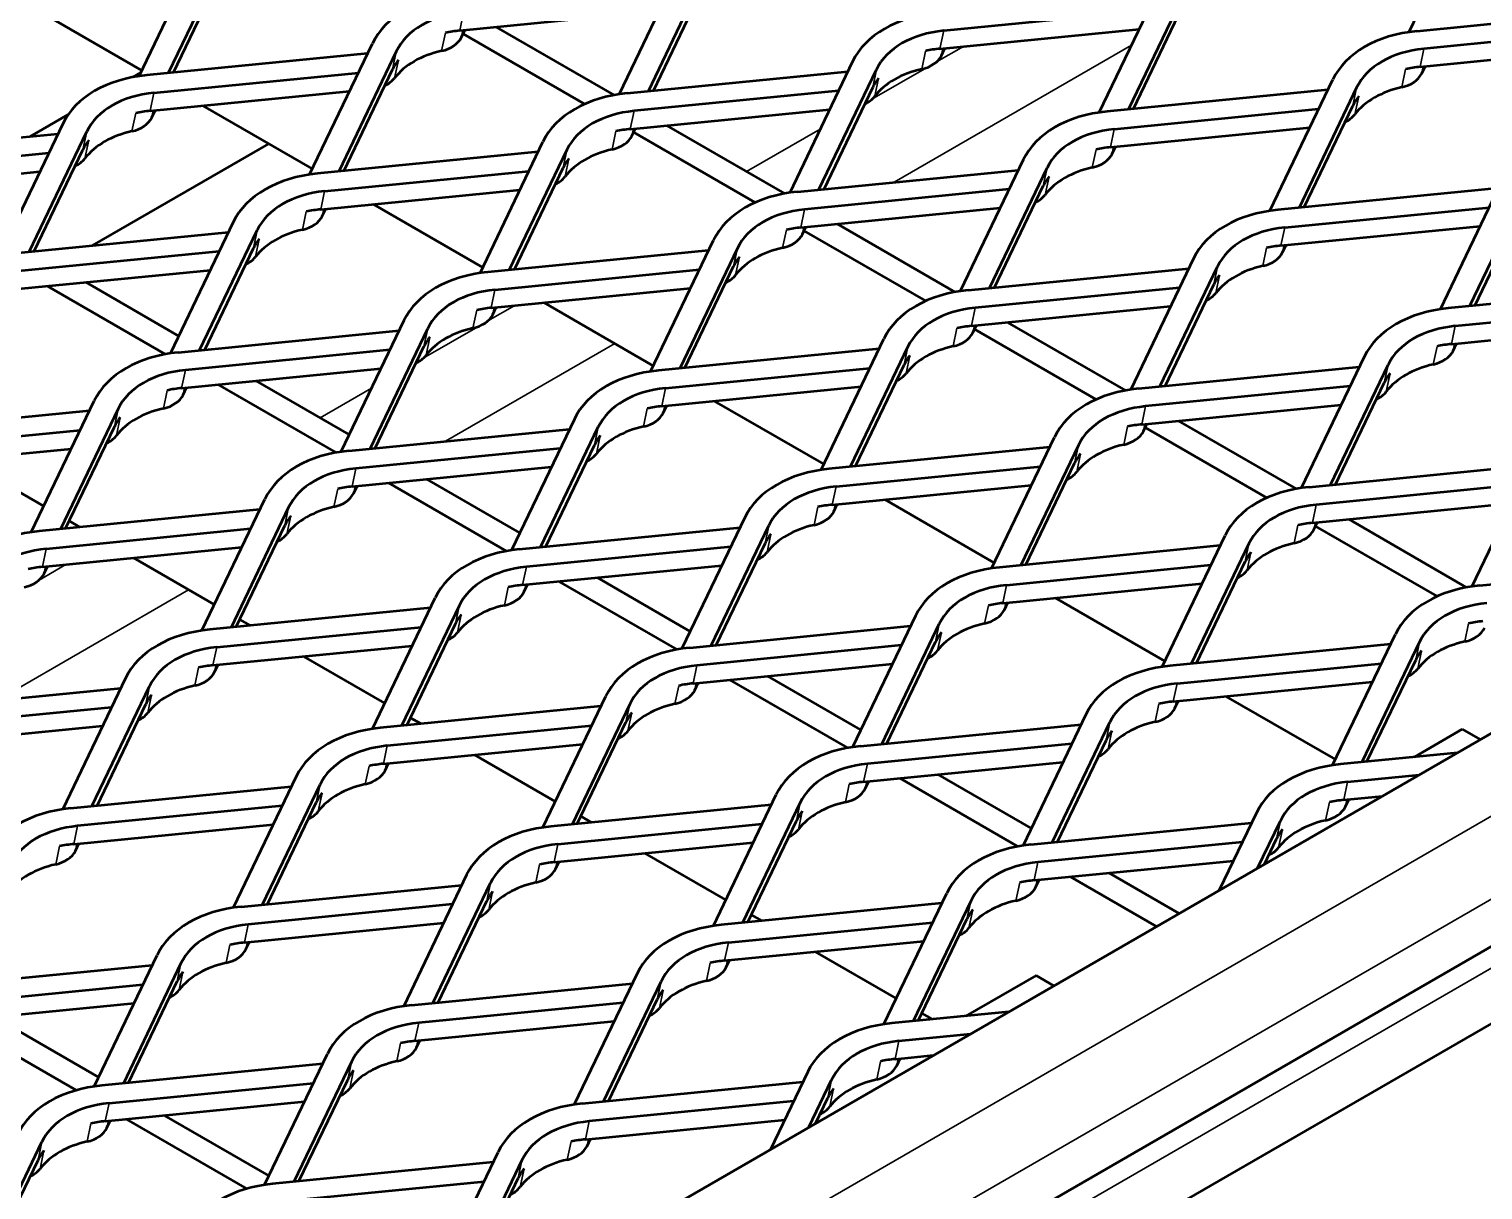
# Model space of a CAD drawing. Header units: millimetres. Extents: x 0 to 1485, y 0 to 1050.
# Drawn here: x 1108.8 to 1223.4, y 286.9 to 378.4 of the extents above; entities that cross this region are included whole.
import ezdxf

# ---------------------------------------------------------------- set-up
doc = ezdxf.new("R2010")
doc.units = ezdxf.units.MM
doc.header["$LTSCALE"] = 2.5
doc.layers.add('Sichtbar (ISO)', color=7, linetype='Continuous', lineweight=50)
doc.layers.add('Sichtbar schmal (ISO)', color=7, linetype='Continuous', lineweight=35)

msp = doc.modelspace()

# ---------------------------------------------------------------- linework, layer by layer
at = {"layer": 'Sichtbar (ISO)'}
for p, q in [((1025.5465, 208.2974), (1414.4553, 432.8339)), ((1437.9654, 429.5969), (1026.2536, 191.8951)), ((1449.8106, 430.3844), (1026.9607, 186.2519)), ((1222.5183, 388.4912), (1217.5637, 378.154)), ((1117.5081, 374.6839), (1122.4627, 385.0211)), ((1124.3466, 384.3944), (1119.8083, 374.9258)), ((1120.2123, 374.9656), (1124.0488, 382.9699)), ((1160.293, 383.5922), (1155.3383, 373.255)), ((1157.6385, 373.4969), (1162.1768, 382.9656)), ((1158.0426, 373.5367), (1161.8791, 381.5411)), ((1193.1686, 371.8261), (1198.1232, 382.1634)), ((1200.007, 381.5367), (1195.4687, 372.0681)), ((1109.0917, 380.1083), (1117.7203, 375.1266)), ((1142.7822, 378.2722), (1158.4834, 379.8169)), ((1180.9101, 378.2678), (1197.0155, 379.8523)), ((1195.8728, 372.1078), (1199.7093, 380.1122)), ((1218.1811, 378.2303), (1235.5733, 379.9414)), ((1142.9077, 377.7469), (1143.1781, 378.3112)), ((1152.6222, 372.4824), (1143.0369, 378.0165)), ((1145.6422, 378.5536), (1154.936, 373.1878)), ((1180.6124, 376.8433), (1196.3137, 378.388)), ((1234.8457, 378.4234), (1218.7403, 376.839)), ((1130.9432, 366.9272), (1135.8978, 377.2644)), ((1180.7379, 376.318), (1181.0084, 376.8823)), ((1218.4426, 375.4145), (1234.1439, 376.9592)), ((1135.5176, 376.4713), (1118.1254, 374.7602)), ((1137.7816, 376.6377), (1133.2433, 367.1691)), ((1173.728, 375.8355), (1168.7734, 365.4983)), ((1117.641, 374.9612), (1117.0143, 374.5993)), ((1118.6847, 373.3688), (1134.7901, 374.9533)), ((1133.6474, 367.2088), (1137.4839, 375.2132)), ((1155.9557, 373.3314), (1173.3479, 375.0424)), ((1171.0735, 365.7402), (1175.6118, 375.2089)), ((1218.5681, 374.8891), (1218.8386, 375.4534)), ((1118.387, 371.9443), (1134.0883, 373.4891)), ((1172.6203, 373.5244), (1156.5149, 371.94)), ((1171.4776, 365.78), (1175.3141, 373.7844)), ((1211.1781, 373.6136), (1193.7859, 371.9025)), ((1206.6036, 364.0694), (1211.5582, 374.4066)), ((1213.442, 373.78), (1208.9037, 364.3113)), ((1122.5268, 372.3516), (1131.1554, 367.3699)), ((1209.3078, 364.3511), (1213.1443, 372.3555)), ((1111.9288, 371.6632), (1108.9215, 369.9269)), ((1118.5125, 371.419), (1118.783, 371.9833)), ((1156.2172, 370.5155), (1171.9185, 372.0602)), ((1194.3451, 370.5111), (1210.4505, 372.0956)), ((1093.7303, 368.4324), (1111.1225, 370.1435)), ((1111.5026, 370.9365), (1106.548, 360.5993)), ((1108.8481, 360.8412), (1113.3864, 370.3099)), ((1156.3427, 369.9902), (1156.6132, 370.5544)), ((1166.0572, 364.7257), (1156.4719, 370.2598)), ((1159.0772, 370.7968), (1168.371, 365.431)), ((1194.0474, 369.0866), (1209.7487, 370.6313)), ((1109.2522, 360.881), (1113.0887, 368.8854)), ((1113.833, 361.3317), (1127.7235, 369.3513)), ((1144.3782, 359.1704), (1149.3328, 369.5077)), ((1151.2166, 368.881), (1146.6783, 359.4124)), ((1194.1729, 368.5613), (1194.4434, 369.1256)), ((1110.3949, 368.6255), (1094.2895, 367.041)), ((1148.9527, 368.7146), (1131.5605, 367.0035)), ((1187.163, 368.0788), (1182.2084, 357.7416)), ((1093.9918, 365.6165), (1109.6931, 367.1612)), ((1132.1197, 365.6121), (1148.2251, 367.1966)), ((1147.0824, 359.4521), (1150.9189, 367.4565)), ((1169.3907, 365.5747), (1186.7829, 367.2857)), ((1184.5085, 357.9835), (1189.0468, 367.4521)), ((1220.0386, 356.3127), (1224.9932, 366.6499)), ((1131.822, 364.1876), (1147.5233, 365.7323)), ((1186.0553, 365.7677), (1169.9499, 364.1833)), ((1184.9126, 358.0232), (1188.7491, 366.0276)), ((1224.6131, 365.8569), (1207.2209, 364.1458)), ((1226.8771, 366.0233), (1222.3387, 356.5546)), ((1135.9618, 364.5949), (1144.5904, 359.6132)), ((1169.6522, 362.7588), (1185.3535, 364.3035)), ((1207.7802, 362.7544), (1223.8855, 364.3389)), ((1222.7428, 356.5944), (1226.5793, 364.5988)), ((1124.9376, 363.1798), (1119.983, 352.8426)), ((1131.9475, 363.6623), (1132.218, 364.2266)), ((1107.1653, 360.6757), (1124.5575, 362.3867)), ((1122.2831, 353.0845), (1126.8214, 362.5532)), ((1169.7778, 362.2334), (1170.0482, 362.7977)), ((1179.4922, 356.969), (1169.907, 362.503)), ((1172.5122, 363.0401), (1181.8061, 357.6743)), ((1207.4824, 361.3299), (1223.1837, 362.8746)), ((1123.8299, 360.8688), (1107.7245, 359.2843)), ((1122.6872, 353.1243), (1126.5237, 361.1287)), ((1162.3877, 360.9579), (1144.9955, 359.2468)), ((1157.8132, 351.4137), (1162.7678, 361.7509)), ((1164.6517, 361.1243), (1160.1133, 351.6556)), ((1207.608, 360.8046), (1207.8784, 361.3688)), ((1160.5174, 351.6954), (1164.3539, 359.6998)), ((1200.598, 360.3221), (1195.6434, 349.9848)), ((1197.9436, 350.2268), (1202.4819, 359.6954)), ((1107.4268, 357.8598), (1123.1281, 359.4045)), ((1145.5548, 357.8554), (1161.6601, 359.4399)), ((1182.8257, 357.8179), (1200.2179, 359.529)), ((1110.2868, 358.1412), (1119.5807, 352.7753)), ((1120.6369, 354.2068), (1113.3076, 358.4383)), ((1145.257, 356.4309), (1160.9583, 357.9756)), ((1199.4903, 358.011), (1183.385, 356.4265)), ((1198.3476, 350.2665), (1202.1841, 358.2709)), ((1238.0481, 358.1001), (1220.6559, 356.3891)), ((1145.3826, 355.9056), (1145.653, 356.4699)), ((1149.3968, 356.8382), (1158.0254, 351.8565)), ((1183.0872, 355.002), (1198.7885, 356.5468)), ((1221.2152, 354.9977), (1237.3206, 356.5821)), ((1138.3726, 355.4231), (1133.418, 345.0859)), ((1185.9472, 355.2834), (1195.2411, 349.9176)), ((1220.9175, 353.5732), (1236.6187, 355.1179)), ((1120.6003, 352.919), (1137.9925, 354.63)), ((1135.7182, 345.3278), (1140.2565, 354.7964)), ((1171.2482, 343.657), (1176.2029, 353.9942)), ((1183.2128, 354.4767), (1183.4832, 355.041)), ((1192.9273, 349.2123), (1183.342, 354.7463)), ((1137.265, 353.112), (1121.1596, 351.5276)), ((1136.1223, 345.3676), (1139.9587, 353.3719)), ((1175.8227, 353.2012), (1158.4305, 351.4901)), ((1178.0867, 353.3676), (1173.5484, 343.8989)), ((1221.043, 353.0479), (1221.3134, 353.6121)), ((1158.9898, 350.0987), (1175.0952, 351.6832)), ((1173.9525, 343.9387), (1177.789, 351.9431)), ((1196.2607, 350.0612), (1213.6529, 351.7723)), ((1214.0331, 352.5654), (1209.0785, 342.2281)), ((1211.3786, 342.4701), (1215.9169, 351.9387)), ((1120.8618, 350.1031), (1136.5631, 351.6478)), ((1134.0719, 346.4501), (1126.7426, 350.6816)), ((1211.7827, 342.5098), (1215.6192, 350.5142)), ((1120.9874, 349.5778), (1121.2578, 350.142)), ((1123.7219, 350.3844), (1133.0157, 345.0186)), ((1158.6921, 348.6742), (1174.3934, 350.2189)), ((1212.9254, 350.2543), (1196.82, 348.6698)), ((1113.5973, 348.3022), (1096.2051, 346.5911)), ((1109.0228, 338.758), (1113.9775, 349.0952)), ((1115.8613, 348.4686), (1111.323, 338.9999)), ((1158.8176, 348.1489), (1159.0881, 348.7132)), ((1162.8318, 349.0815), (1171.4604, 344.0997)), ((1196.5223, 347.2453), (1212.2236, 348.79)), ((1151.8077, 347.6664), (1146.8531, 337.3292)), ((1196.6478, 346.72), (1196.9183, 347.2843)), ((1199.3823, 347.5267), (1208.6761, 342.1609)), ((1096.7644, 345.1997), (1112.8698, 346.7842)), ((1111.7271, 339.0397), (1115.5636, 347.0441)), ((1134.0353, 345.1622), (1151.4276, 346.8733)), ((1149.1532, 337.5711), (1153.6915, 347.0397)), ((1184.6833, 335.9003), (1189.6379, 346.2375)), ((1206.3623, 341.4555), (1196.777, 346.9896)), ((1096.4667, 343.7752), (1112.168, 345.3199)), ((1150.7, 345.3553), (1134.5946, 343.7708)), ((1149.5573, 337.6108), (1153.3938, 345.6152)), ((1189.2578, 345.4444), (1171.8656, 343.7334)), ((1191.5217, 345.6109), (1186.9834, 336.1422)), ((1227.4681, 344.8086), (1222.5135, 334.4714)), ((1110.0014, 340.7996), (1103.6272, 344.4797)), ((1134.2969, 342.3463), (1149.9982, 343.8911)), ((1172.4248, 342.342), (1188.5302, 343.9264)), ((1187.3875, 336.182), (1191.224, 344.1864)), ((1209.6958, 342.3045), (1227.088, 344.0156)), ((1137.1569, 342.6277), (1146.4507, 337.2619)), ((1147.5069, 338.6934), (1140.1777, 342.9249)), ((1226.3604, 342.4976), (1210.255, 340.9131)), ((1134.4224, 341.821), (1134.6929, 342.3853)), ((1172.1271, 340.9175), (1187.8284, 342.4622)), ((1127.0324, 340.5455), (1109.6402, 338.8344)), ((1122.4579, 331.0013), (1127.4125, 341.3385)), ((1129.2963, 340.7119), (1124.758, 331.2432)), ((1172.2526, 340.3922), (1172.5231, 340.9564)), ((1176.2669, 341.3248), (1184.8955, 336.343)), ((1209.9573, 339.4886), (1225.6586, 341.0333)), ((1112.857, 339.1509), (1112.0137, 339.6378)), ((1125.1621, 331.283), (1128.9986, 339.2874)), ((1147.4704, 337.4055), (1164.8626, 339.1166)), ((1165.2427, 339.9097), (1160.2881, 329.5724)), ((1162.5882, 329.8144), (1167.1265, 339.283)), ((1210.0828, 338.9633), (1210.3533, 339.5276)), ((1219.7973, 333.6988), (1210.2121, 339.2329)), ((1212.8173, 339.77), (1222.1112, 334.4042)), ((1110.1994, 337.443), (1126.3048, 339.0275)), ((1198.1183, 328.1436), (1203.0729, 338.4808)), ((1109.9017, 336.0185), (1125.603, 337.5632)), ((1164.135, 337.5986), (1148.0296, 336.0141)), ((1162.9923, 329.8541), (1166.8288, 337.8585)), ((1202.6928, 337.6877), (1185.3006, 335.9767)), ((1204.9567, 337.8541), (1200.4184, 328.3855)), ((1110.0272, 335.4932), (1110.2977, 336.0575)), ((1123.4364, 333.0429), (1117.0623, 336.723)), ((1147.7319, 334.5896), (1163.4332, 336.1343)), ((1185.8598, 334.5853), (1201.9652, 336.1697)), ((1200.8225, 328.4252), (1204.659, 336.4296)), ((1223.1308, 334.5478), (1240.523, 336.2589)), ((1147.8574, 334.0643), (1148.1279, 334.6286)), ((1150.5919, 334.871), (1159.8858, 329.5052)), ((1160.9419, 330.9366), (1153.6127, 335.1682)), ((1185.5621, 333.1608), (1201.2634, 334.7055)), ((1135.8929, 323.2446), (1140.8475, 333.5818)), ((1189.7019, 333.568), (1198.3305, 328.5863)), ((1140.4674, 332.7887), (1123.0752, 331.0777)), ((1142.7313, 332.9552), (1138.193, 323.4865)), ((1185.6877, 332.6354), (1185.9581, 333.1997)), ((1123.6344, 329.6863), (1139.7398, 331.2708)), ((1126.292, 331.3941), (1125.4487, 331.881)), ((1138.5971, 323.5263), (1142.4336, 331.5307)), ((1160.9054, 329.6488), (1178.2976, 331.3599)), ((1178.6777, 332.1529), (1173.7231, 321.8157)), ((1176.0233, 322.0576), (1180.5616, 331.5263)), ((1176.4273, 322.0974), (1180.2638, 330.1018)), ((1216.1278, 329.931), (1198.7356, 328.2199)), ((1211.5533, 320.3868), (1216.5079, 330.7241)), ((1218.3918, 330.0974), (1213.8535, 320.6288)), ((1123.3367, 328.2618), (1139.038, 329.8065)), ((1136.8714, 325.2861), (1130.4973, 328.9662)), ((1177.57, 329.8419), (1161.4647, 328.2574)), ((1123.4623, 327.7365), (1123.7327, 328.3007)), ((1161.1669, 326.8329), (1176.8682, 328.3776)), ((1199.2949, 326.8285), (1215.4003, 328.413)), ((1214.2576, 320.6685), (1218.094, 328.6729)), ((1098.68, 324.7498), (1116.0722, 326.4609)), ((1116.4523, 327.254), (1111.4977, 316.9167)), ((1113.7979, 317.1587), (1118.3362, 326.6273)), ((1161.2925, 326.3076), (1161.5629, 326.8719)), ((1164.0269, 327.1143), (1173.3208, 321.7485)), ((1174.377, 323.1799), (1167.0477, 327.4115)), ((1198.9971, 325.404), (1214.6984, 326.9488)), ((1149.3279, 315.4879), (1154.2825, 325.8251)), ((1199.1227, 324.8787), (1199.3931, 325.443)), ((1203.1369, 325.8113), (1211.7655, 320.8296)), ((1115.3446, 324.9429), (1099.2393, 323.3584)), ((1114.2019, 317.1984), (1118.0384, 325.2028)), ((1153.9024, 325.032), (1136.5102, 323.321)), ((1156.1664, 325.1984), (1151.6281, 315.7298)), ((1192.1128, 324.3962), (1187.1581, 314.059)), ((1098.9415, 321.9339), (1114.6428, 323.4786)), ((1137.0695, 321.9296), (1153.1749, 323.514)), ((1139.7271, 323.6374), (1138.8838, 324.1243)), ((1152.0322, 315.7695), (1155.8686, 323.7739)), ((1174.3404, 321.8921), (1191.7326, 323.6032)), ((1189.4583, 314.3009), (1193.9966, 323.7696)), ((1217.986, 321.0353), (1221.7687, 323.2192)), ((1221.7687, 323.2192), (1223.1829, 322.4028)), ((1136.7717, 320.5051), (1152.473, 322.0498)), ((1191.0051, 322.0852), (1174.8997, 320.5007)), ((1189.8624, 314.3407), (1193.6989, 322.3451)), ((1150.3064, 317.5294), (1143.9323, 321.2095)), ((1221.3954, 321.3708), (1212.1706, 320.4632)), ((1136.8973, 319.9798), (1137.1677, 320.544)), ((1174.602, 319.0762), (1190.3033, 320.6209)), ((1187.812, 315.4232), (1180.4828, 319.6548)), ((1212.7299, 319.0718), (1218.3756, 319.6273)), ((1112.115, 316.9931), (1129.5072, 318.7042)), ((1129.8874, 319.4972), (1124.9327, 309.16)), ((1127.2329, 309.4019), (1131.7712, 318.8706)), ((1174.7275, 318.5509), (1174.998, 319.1152)), ((1177.462, 319.3576), (1186.7558, 313.9918)), ((1127.637, 309.4417), (1131.4735, 317.4461)), ((1162.763, 307.7312), (1167.7176, 318.0684)), ((1169.6014, 317.4417), (1165.0631, 307.9731)), ((1212.4322, 317.6473), (1215.4626, 317.9455)), ((1212.5577, 317.122), (1212.8282, 317.6863)), ((1128.7797, 317.1862), (1112.6743, 315.6017)), ((1167.3375, 317.2753), (1149.9452, 315.5642)), ((1153.1621, 315.8807), (1152.3188, 316.3676)), ((1205.5478, 316.6395), (1202.6198, 310.5307)), ((1112.3766, 314.1772), (1128.0779, 315.7219)), ((1150.5045, 314.1728), (1166.6099, 315.7573)), ((1165.4672, 308.0128), (1169.3037, 316.0172)), ((1187.7755, 314.1354), (1205.1677, 315.8464)), ((1205.6397, 312.2742), (1207.4316, 316.0129)), ((1112.5021, 313.6519), (1112.7726, 314.2162)), ((1150.2068, 312.7483), (1165.9081, 314.2931)), ((1204.4401, 314.3284), (1188.3347, 312.744)), ((1206.172, 312.5815), (1207.1339, 314.5884)), ((1150.3323, 312.223), (1150.6028, 312.7873)), ((1163.7415, 309.7727), (1157.3674, 313.4528)), ((1188.037, 311.3195), (1203.7383, 312.8642)), ((1143.3224, 311.7405), (1138.3678, 301.4033)), ((1190.897, 311.6008), (1197.6852, 307.6817)), ((1199.453, 308.7023), (1193.9178, 311.898)), ((1125.5501, 309.2364), (1142.9423, 310.9475)), ((1140.6679, 301.6452), (1145.2062, 311.1139)), ((1188.1625, 310.7942), (1188.433, 311.3584)), ((1142.2147, 309.4295), (1126.1093, 307.845)), ((1141.072, 301.685), (1144.9085, 309.6894)), ((1180.7725, 309.5186), (1163.3803, 307.8075)), ((1176.198, 299.9744), (1181.1526, 310.3117)), ((1183.0364, 309.685), (1178.4981, 300.2164)), ((1166.5971, 308.124), (1165.7538, 308.6109)), ((1178.9022, 300.2561), (1182.7387, 308.2605)), ((1125.8116, 306.4205), (1141.5129, 307.9652)), ((1163.9395, 306.4161), (1180.0449, 308.0006)), ((1125.9371, 305.8952), (1126.2076, 306.4595)), ((1163.6418, 304.9916), (1179.3431, 306.5363)), ((1113.9726, 295.0755), (1118.9272, 305.4127)), ((1120.811, 304.786), (1116.2727, 295.3174)), ((1163.7673, 304.4663), (1164.0378, 305.0306)), ((1177.1765, 302.016), (1170.8024, 305.6961)), ((1118.5471, 304.6196), (1101.1549, 302.9085)), ((1156.7574, 303.9838), (1151.8028, 293.6466)), ((1188.1811, 303.8275), (1182.6307, 300.6229)), ((1189.5953, 303.011), (1188.1811, 303.8275)), ((1101.7141, 301.5171), (1117.8195, 303.1016)), ((1116.6768, 295.3571), (1120.5133, 303.3615)), ((1138.9851, 301.4797), (1156.3773, 303.1907)), ((1154.1029, 293.8885), (1158.6412, 303.3572)), ((1101.4164, 300.0926), (1117.1177, 301.6374)), ((1155.6497, 301.6727), (1139.5444, 300.0883)), ((1154.507, 293.9283), (1158.3435, 301.9327)), ((1103.0681, 300.2551), (1112.5626, 294.7735)), ((1114.3199, 295.8001), (1106.0889, 300.5523)), ((1139.2466, 298.6638), (1154.9479, 300.2085)), ((1186.0401, 300.9583), (1176.8153, 300.0508)), ((1180.0322, 300.3673), (1179.1889, 300.8542)), ((1177.3746, 298.6594), (1183.0202, 299.2148)), ((1139.3722, 298.1385), (1139.6426, 298.7027)), ((1131.9821, 296.8629), (1114.5899, 295.1518)), ((1127.4076, 287.3187), (1132.3622, 297.656)), ((1134.2461, 297.0293), (1129.7078, 287.5607)), ((1177.0768, 297.2349), (1180.1073, 297.5331)), ((1177.2024, 296.7096), (1177.4728, 297.2739)), ((1130.1118, 287.6004), (1133.9483, 295.6048)), ((1170.1924, 296.2271), (1167.2645, 290.1183)), ((1170.2843, 291.8618), (1172.0763, 295.6004)), ((1115.1492, 293.7604), (1131.2545, 295.3449)), ((1152.4201, 293.723), (1169.8123, 295.434)), ((1114.8514, 292.3359), (1130.5527, 293.8806)), ((1169.0848, 293.916), (1152.9794, 292.3316)), ((1170.8167, 292.1691), (1171.7785, 294.1759)), ((1114.977, 291.8106), (1115.2474, 292.3749)), ((1116.5031, 292.4984), (1125.9976, 287.0168)), ((1127.755, 288.0434), (1119.5239, 292.7956)), ((1152.6817, 290.9071), (1168.3829, 292.4518)), ((1105.3126, 281.2328), (1109.8509, 290.7015)), ((1140.8426, 279.562), (1145.7973, 289.8992)), ((1152.8072, 290.3817), (1153.0776, 290.946)), ((1105.7167, 281.2726), (1109.5532, 289.277)), ((1145.4171, 289.1062), (1128.0249, 287.3951)), ((1147.6811, 289.2726), (1143.1428, 279.8039)), ((1128.5842, 286.0037), (1144.6896, 287.5882)), ((1143.5469, 279.8437), (1147.3834, 287.8481))]:
    msp.add_line(p, q, dxfattribs=at)
for centre, major_axis, start_param, end_param in [((1145.3169, 374.1311), (-9.7885, 2.0459), 5.14148013, 6.11622732), ((1145.3169, 374.1311), (-7.8308, 1.6367), 5.14148013, 6.11622732), ((1183.1471, 372.7023), (-9.7885, 2.0459), 5.14148013, 6.11622732), ((1145.0192, 372.7066), (7.8308, -1.6367), 1.99988748, 2.15384516), ((1183.1471, 372.7023), (-7.8308, 1.6367), 5.14148013, 6.11622732), ((1220.9774, 371.2734), (-9.7885, 2.0459), 5.14148013, 6.11622732), ((1140.0819, 378.6869), (2.9365, -0.6138), 5.29543781, 6.11622732), ((1145.0192, 372.7066), (-7.8308, 1.6367), 5.96226963, 6.11622732), ((1144.7215, 371.2821), (-7.8308, 1.6367), 5.29543781, 5.96226963), ((1177.9122, 377.258), (2.9365, -0.6138), 5.29543781, 6.11622732), ((1182.8494, 371.2778), (7.8308, -1.6367), 1.99988748, 2.15384516), ((1220.9774, 371.2734), (-7.8308, 1.6367), 5.14148013, 6.11622732), ((1120.9217, 367.8033), (-9.7885, 2.0459), 5.14148013, 6.11622732), ((1182.5517, 369.8533), (-7.8308, 1.6367), 5.29543781, 5.96226963), ((1215.7424, 375.8291), (2.9365, -0.6138), 5.29543781, 6.11622732), ((1220.6796, 369.8489), (7.8308, -1.6367), 1.99988748, 2.15384516), ((1134.9908, 375.7475), (2.9365, -0.6138), 5.54107457, 5.96226963), ((1182.8494, 371.2778), (-7.8308, 1.6367), 5.96226963, 6.11622732), ((1220.3819, 368.4244), (-7.8308, 1.6367), 5.29543781, 5.96226963), ((1120.9217, 367.8033), (-7.8308, 1.6367), 5.14148013, 6.11622732), ((1158.752, 366.3744), (-9.7885, 2.0459), 5.14148013, 6.11622732), ((1172.821, 374.3186), (2.9365, -0.6138), 5.54107457, 5.96226963), ((1220.6796, 369.8489), (-7.8308, 1.6367), 5.96226963, 6.11622732), ((1115.6868, 372.359), (2.9365, -0.6138), 5.29543781, 6.11622732), ((1120.624, 366.3788), (7.8308, -1.6367), 1.99988748, 2.15384516), ((1158.752, 366.3744), (-7.8308, 1.6367), 5.14148013, 6.11622732), ((1196.5822, 364.9455), (-9.7885, 2.0459), 5.14148013, 6.11622732), ((1210.6512, 372.8897), (2.9365, -0.6138), 5.54107457, 5.96226963), ((1120.3263, 364.9543), (-7.8308, 1.6367), 5.29543781, 5.96226963), ((1153.517, 370.9301), (2.9365, -0.6138), 5.29543781, 6.11622732), ((1158.4542, 364.9499), (7.8308, -1.6367), 1.99988748, 2.15384516), ((1196.5822, 364.9455), (-7.8308, 1.6367), 5.14148013, 6.11622732), ((1120.624, 366.3788), (-7.8308, 1.6367), 5.96226963, 6.11622732), ((1158.1565, 363.5254), (-7.8308, 1.6367), 5.29543781, 5.96226963), ((1196.2844, 363.521), (7.8308, -1.6367), 1.99988748, 2.15384516), ((1110.5956, 369.4196), (2.9365, -0.6138), 5.54107457, 5.96226963), ((1158.4542, 364.9499), (-7.8308, 1.6367), 5.96226963, 6.11622732), ((1191.3472, 369.5013), (2.9365, -0.6138), 5.29543781, 6.11622732), ((1134.3568, 360.0466), (-9.7885, 2.0459), 5.14148013, 6.11622732), ((1148.4258, 367.9908), (2.9365, -0.6138), 5.54107457, 5.96226963), ((1196.2844, 363.521), (-7.8308, 1.6367), 5.96226963, 6.11622732), ((1195.9867, 362.0965), (-7.8308, 1.6367), 5.29543781, 5.96226963), ((1134.3568, 360.0466), (-7.8308, 1.6367), 5.14148013, 6.11622732), ((1172.187, 358.6177), (-9.7885, 2.0459), 5.14148013, 6.11622732), ((1186.256, 366.5619), (2.9365, -0.6138), 5.54107457, 5.96226963), ((1129.1218, 364.6023), (2.9365, -0.6138), 5.29543781, 6.11622732), ((1134.059, 358.6221), (7.8308, -1.6367), 1.99988748, 2.15384516), ((1172.187, 358.6177), (-7.8308, 1.6367), 5.14148013, 6.11622732), ((1210.0172, 357.1888), (-9.7885, 2.0459), 5.14148013, 6.11622732), ((1133.7613, 357.1976), (-7.8308, 1.6367), 5.29543781, 5.96226963), ((1166.952, 363.1734), (2.9365, -0.6138), 5.29543781, 6.11622732), ((1171.8893, 357.1932), (7.8308, -1.6367), 1.99988748, 2.15384516), ((1210.0172, 357.1888), (-7.8308, 1.6367), 5.14148013, 6.11622732), ((1134.059, 358.6221), (-7.8308, 1.6367), 5.96226963, 6.11622732), ((1171.5915, 355.7687), (-7.8308, 1.6367), 5.29543781, 5.96226963), ((1209.7195, 355.7643), (7.8308, -1.6367), 1.99988748, 2.15384516), ((1124.0306, 361.6629), (2.9365, -0.6138), 5.54107457, 5.96226963), ((1171.8893, 357.1932), (-7.8308, 1.6367), 5.96226963, 6.11622732), ((1209.4217, 354.3398), (-7.8308, 1.6367), 5.29543781, 5.96226963), ((1204.7822, 361.7446), (2.9365, -0.6138), 5.29543781, 6.11622732), ((1147.7918, 352.2899), (-9.7885, 2.0459), 5.14148013, 6.11622732), ((1161.8608, 360.234), (2.9365, -0.6138), 5.54107457, 5.96226963), ((1209.7195, 355.7643), (-7.8308, 1.6367), 5.96226963, 6.11622732), ((1147.7918, 352.2899), (-7.8308, 1.6367), 5.14148013, 6.11622732), ((1185.622, 350.861), (-9.7885, 2.0459), 5.14148013, 6.11622732), ((1199.691, 358.8052), (2.9365, -0.6138), 5.54107457, 5.96226963), ((1147.4941, 350.8654), (7.8308, -1.6367), 1.99988748, 2.15384516), ((1185.622, 350.861), (-7.8308, 1.6367), 5.14148013, 6.11622732), ((1223.4522, 349.4321), (-9.7885, 2.0459), 5.14148013, 6.11622732), ((1142.5568, 356.8456), (2.9365, -0.6138), 5.29543781, 6.11622732), ((1147.4941, 350.8654), (-7.8308, 1.6367), 5.96226963, 6.11622732), ((1147.1963, 349.4409), (-7.8308, 1.6367), 5.29543781, 5.96226963), ((1180.387, 355.4167), (2.9365, -0.6138), 5.29543781, 6.11622732), ((1185.3243, 349.4365), (7.8308, -1.6367), 1.99988748, 2.15384516), ((1223.4522, 349.4321), (-7.8308, 1.6367), 5.14148013, 6.11622732), ((1123.3966, 345.962), (-9.7885, 2.0459), 5.14148013, 6.11622732), ((1185.0266, 348.012), (-7.8308, 1.6367), 5.29543781, 5.96226963), ((1218.2172, 353.9878), (2.9365, -0.6138), 5.29543781, 6.11622732), ((1223.1545, 348.0076), (7.8308, -1.6367), 1.99988748, 2.15384516), ((1137.4657, 353.9062), (2.9365, -0.6138), 5.54107457, 5.96226963), ((1185.3243, 349.4365), (-7.8308, 1.6367), 5.96226963, 6.11622732), ((1222.8568, 346.5831), (-7.8308, 1.6367), 5.29543781, 5.96226963), ((1123.3966, 345.962), (-7.8308, 1.6367), 5.14148013, 6.11622732), ((1161.2268, 344.5331), (-9.7885, 2.0459), 5.14148013, 6.11622732), ((1175.2959, 352.4773), (2.9365, -0.6138), 5.54107457, 5.96226963), ((1223.1545, 348.0076), (-7.8308, 1.6367), 5.96226963, 6.11622732), ((1118.1616, 350.5177), (2.9365, -0.6138), 5.29543781, 6.11622732), ((1123.0989, 344.5375), (7.8308, -1.6367), 1.99988748, 2.15384516), ((1161.2268, 344.5331), (-7.8308, 1.6367), 5.14148013, 6.11622732), ((1199.057, 343.1043), (-9.7885, 2.0459), 5.14148013, 6.11622732), ((1213.1261, 351.0484), (2.9365, -0.6138), 5.54107457, 5.96226963), ((1122.8012, 343.113), (-7.8308, 1.6367), 5.29543781, 5.96226963), ((1160.9291, 343.1086), (7.8308, -1.6367), 1.99988748, 2.15384516), ((1199.057, 343.1043), (-7.8308, 1.6367), 5.14148013, 6.11622732), ((1123.0989, 344.5375), (-7.8308, 1.6367), 5.96226963, 6.11622732), ((1155.9918, 349.0889), (2.9365, -0.6138), 5.29543781, 6.11622732), ((1198.7593, 341.6798), (7.8308, -1.6367), 1.99988748, 2.15384516), ((1113.0705, 347.5783), (2.9365, -0.6138), 5.54107457, 5.96226963), ((1160.9291, 343.1086), (-7.8308, 1.6367), 5.96226963, 6.11622732), ((1160.6314, 341.6841), (-7.8308, 1.6367), 5.29543781, 5.96226963), ((1193.8221, 347.66), (2.9365, -0.6138), 5.29543781, 6.11622732), ((1136.8316, 338.2053), (-9.7885, 2.0459), 5.14148013, 6.11622732), ((1150.9007, 346.1495), (2.9365, -0.6138), 5.54107457, 5.96226963), ((1198.7593, 341.6798), (-7.8308, 1.6367), 5.96226963, 6.11622732), ((1198.4616, 340.2553), (-7.8308, 1.6367), 5.29543781, 5.96226963), ((1136.8316, 338.2053), (-7.8308, 1.6367), 5.14148013, 6.11622732), ((1174.6619, 336.7764), (-9.7885, 2.0459), 5.14148013, 6.11622732), ((1188.7309, 344.7206), (2.9365, -0.6138), 5.54107457, 5.96226963), ((1131.5967, 342.761), (2.9365, -0.6138), 5.29543781, 6.11622732), ((1136.5339, 336.7808), (7.8308, -1.6367), 1.99988748, 2.15384516), ((1174.6619, 336.7764), (-7.8308, 1.6367), 5.14148013, 6.11622732), ((1212.4921, 335.3475), (-9.7885, 2.0459), 5.14148013, 6.11622732), ((1136.2362, 335.3563), (-7.8308, 1.6367), 5.29543781, 5.96226963), ((1169.4269, 341.3321), (2.9365, -0.6138), 5.29543781, 6.11622732), ((1174.3641, 335.3519), (7.8308, -1.6367), 1.99988748, 2.15384516), ((1212.4921, 335.3475), (-7.8308, 1.6367), 5.14148013, 6.11622732), ((1136.5339, 336.7808), (-7.8308, 1.6367), 5.96226963, 6.11622732), ((1174.0664, 333.9274), (-7.8308, 1.6367), 5.29543781, 5.96226963), ((1212.1943, 333.923), (7.8308, -1.6367), 1.99988748, 2.15384516), ((1112.4365, 331.8774), (-9.7885, 2.0459), 5.14148013, 6.11622732), ((1126.5055, 339.8216), (2.9365, -0.6138), 5.54107457, 5.96226963), ((1174.3641, 335.3519), (-7.8308, 1.6367), 5.96226963, 6.11622732), ((1207.2571, 339.9033), (2.9365, -0.6138), 5.29543781, 6.11622732), ((1112.4365, 331.8774), (-7.8308, 1.6367), 5.14148013, 6.11622732), ((1150.2667, 330.4486), (-9.7885, 2.0459), 5.14148013, 6.11622732), ((1164.3357, 338.3928), (2.9365, -0.6138), 5.54107457, 5.96226963), ((1212.1943, 333.923), (-7.8308, 1.6367), 5.96226963, 6.11622732), ((1211.8966, 332.4985), (-7.8308, 1.6367), 5.29543781, 5.96226963), ((1112.1387, 330.4529), (7.8308, -1.6367), 1.99988748, 2.15384516), ((1150.2667, 330.4486), (-7.8308, 1.6367), 5.14148013, 6.11622732), ((1188.0969, 329.0197), (-9.7885, 2.0459), 5.14148013, 6.11622732), ((1202.1659, 336.9639), (2.9365, -0.6138), 5.54107457, 5.96226963), ((1107.2015, 336.4332), (2.9365, -0.6138), 5.29543781, 6.11622732), ((1149.9689, 329.0241), (7.8308, -1.6367), 1.99988748, 2.15384516), ((1188.0969, 329.0197), (-7.8308, 1.6367), 5.14148013, 6.11622732), ((1225.9271, 327.5908), (-9.7885, 2.0459), 5.14148013, 6.11622732), ((1145.0317, 335.0043), (2.9365, -0.6138), 5.29543781, 6.11622732), ((1149.9689, 329.0241), (-7.8308, 1.6367), 5.96226963, 6.11622732), ((1149.6712, 327.5996), (-7.8308, 1.6367), 5.29543781, 5.96226963), ((1182.8619, 333.5754), (2.9365, -0.6138), 5.29543781, 6.11622732), ((1187.7992, 327.5952), (7.8308, -1.6367), 1.99988748, 2.15384516), ((1225.9271, 327.5908), (-7.8308, 1.6367), 5.14148013, 6.11622732), ((1125.8715, 324.1207), (-9.7885, 2.0459), 5.14148013, 6.11622732), ((1187.5014, 326.1707), (-7.8308, 1.6367), 5.29543781, 5.96226963), ((1220.6921, 332.1466), (2.9365, -0.6138), 5.29543781, 6.11622732), ((1225.6294, 326.1663), (7.8308, -1.6367), 1.99988748, 2.15384516), ((1139.9405, 332.0649), (2.9365, -0.6138), 5.54107457, 5.96226963), ((1187.7992, 327.5952), (-7.8308, 1.6367), 5.96226963, 6.11622732), ((1225.3316, 324.7418), (-7.8308, 1.6367), 5.29543781, 5.96226963), ((1125.8715, 324.1207), (-7.8308, 1.6367), 5.14148013, 6.11622732), ((1163.7017, 322.6919), (-9.7885, 2.0459), 5.14148013, 6.11622732), ((1177.7707, 330.636), (2.9365, -0.6138), 5.54107457, 5.96226963), ((1225.6294, 326.1663), (-7.8308, 1.6367), 5.96226963, 6.11622732), ((1120.6365, 328.6764), (2.9365, -0.6138), 5.29543781, 6.11622732), ((1125.5738, 322.6962), (7.8308, -1.6367), 1.99988748, 2.15384516), ((1163.7017, 322.6919), (-7.8308, 1.6367), 5.14148013, 6.11622732), ((1201.5319, 321.263), (-9.7885, 2.0459), 5.14148013, 6.11622732), ((1215.601, 329.2072), (2.9365, -0.6138), 5.54107457, 5.96226963), ((1125.276, 321.2717), (-7.8308, 1.6367), 5.29543781, 5.96226963), ((1163.404, 321.2673), (7.8308, -1.6367), 1.99988748, 2.15384516), ((1201.5319, 321.263), (-7.8308, 1.6367), 5.14148013, 6.11622732), ((1125.5738, 322.6962), (-7.8308, 1.6367), 5.96226963, 6.11622732), ((1158.4667, 327.2476), (2.9365, -0.6138), 5.29543781, 6.11622732), ((1201.2342, 319.8385), (7.8308, -1.6367), 1.99988748, 2.15384516), ((1115.5453, 325.7371), (2.9365, -0.6138), 5.54107457, 5.96226963), ((1163.404, 321.2673), (-7.8308, 1.6367), 5.96226963, 6.11622732), ((1163.1062, 319.8428), (-7.8308, 1.6367), 5.29543781, 5.96226963), ((1196.2969, 325.8187), (2.9365, -0.6138), 5.29543781, 6.11622732), ((1139.3065, 316.364), (-9.7885, 2.0459), 5.14148013, 6.11622732), ((1153.3756, 324.3082), (2.9365, -0.6138), 5.54107457, 5.96226963), ((1201.2342, 319.8385), (-7.8308, 1.6367), 5.96226963, 6.11622732), ((1200.9365, 318.414), (-7.8308, 1.6367), 5.29543781, 5.96226963), ((1139.3065, 316.364), (-7.8308, 1.6367), 5.14148013, 6.11622732), ((1177.1367, 314.9351), (-9.7885, 2.0459), 5.14148013, 6.11622732), ((1191.2058, 322.8793), (2.9365, -0.6138), 5.54107457, 5.96226963), ((1134.0715, 320.9197), (2.9365, -0.6138), 5.29543781, 6.11622732), ((1139.0088, 314.9395), (7.8308, -1.6367), 1.99988748, 2.15384516), ((1177.1367, 314.9351), (-7.8308, 1.6367), 5.14148013, 6.11622732), ((1214.9669, 313.5063), (-9.7885, 2.0459), 5.14148013, 6.11622732), ((1138.7111, 313.515), (-7.8308, 1.6367), 5.29543781, 5.96226963), ((1171.9018, 319.4909), (2.9365, -0.6138), 5.29543781, 6.11622732), ((1176.839, 313.5106), (7.8308, -1.6367), 1.99988748, 2.15384516), ((1214.9669, 313.5063), (-7.8308, 1.6367), 5.14148013, 6.11622732), ((1139.0088, 314.9395), (-7.8308, 1.6367), 5.96226963, 6.11622732), ((1176.5413, 312.0861), (-7.8308, 1.6367), 5.29543781, 5.96226963), ((1214.6692, 312.0818), (7.8308, -1.6367), 1.99988748, 2.15384516), ((1114.9113, 310.0362), (-9.7885, 2.0459), 5.14148013, 6.11622732), ((1128.9804, 317.9803), (2.9365, -0.6138), 5.54107457, 5.96226963), ((1176.839, 313.5106), (-7.8308, 1.6367), 5.96226963, 6.11622732), ((1209.732, 318.062), (2.9365, -0.6138), 5.29543781, 6.11622732), ((1114.9113, 310.0362), (-7.8308, 1.6367), 5.14148013, 6.11622732), ((1152.7415, 308.6073), (-9.7885, 2.0459), 5.14148013, 6.11622732), ((1166.8106, 316.5515), (2.9365, -0.6138), 5.54107457, 5.96226963), ((1214.6692, 312.0818), (-7.8308, 1.6367), 5.96226963, 6.11622732), ((1214.3715, 310.6573), (-7.8308, 1.6367), 5.29543781, 5.96226963), ((1114.6136, 308.6117), (7.8308, -1.6367), 1.99988748, 2.15384516), ((1152.7415, 308.6073), (-7.8308, 1.6367), 5.14148013, 6.11622732), ((1190.5718, 307.1784), (-9.7885, 2.0459), 5.14148013, 6.11622732), ((1204.6408, 315.1226), (2.9365, -0.6138), 5.54107457, 5.96226963), ((1109.6764, 314.5919), (2.9365, -0.6138), 5.29543781, 6.11622732), ((1152.4438, 307.1828), (7.8308, -1.6367), 1.99988748, 2.15384516), ((1190.5718, 307.1784), (-7.8308, 1.6367), 5.14148013, 6.11622732), ((1114.3159, 307.1872), (-7.8308, 1.6367), 5.29543781, 5.96226963), ((1147.5066, 313.163), (2.9365, -0.6138), 5.29543781, 6.11622732), ((1152.4438, 307.1828), (-7.8308, 1.6367), 5.96226963, 6.11622732), ((1152.1461, 305.7583), (-7.8308, 1.6367), 5.29543781, 5.96226963), ((1185.3368, 311.7341), (2.9365, -0.6138), 5.29543781, 6.11622732), ((1190.274, 305.7539), (7.8308, -1.6367), 1.99988748, 2.15384516), ((1189.9763, 304.3294), (-7.8308, 1.6367), 5.29543781, 5.96226963), ((1128.3464, 302.2794), (-9.7885, 2.0459), 5.14148013, 6.11622732), ((1142.4154, 310.2236), (2.9365, -0.6138), 5.54107457, 5.96226963), ((1190.274, 305.7539), (-7.8308, 1.6367), 5.96226963, 6.11622732), ((1128.3464, 302.2794), (-7.8308, 1.6367), 5.14148013, 6.11622732), ((1166.1766, 300.8506), (-9.7885, 2.0459), 5.14148013, 6.11622732), ((1180.2456, 308.7947), (2.9365, -0.6138), 5.54107457, 5.96226963), ((1123.1114, 306.8352), (2.9365, -0.6138), 5.29543781, 6.11622732), ((1128.0486, 300.8549), (7.8308, -1.6367), 1.99988748, 2.15384516), ((1166.1766, 300.8506), (-7.8308, 1.6367), 5.14148013, 6.11622732), ((1127.7509, 299.4304), (-7.8308, 1.6367), 5.29543781, 5.96226963), ((1165.8788, 299.4261), (7.8308, -1.6367), 1.99988748, 2.15384516), ((1128.0486, 300.8549), (-7.8308, 1.6367), 5.96226963, 6.11622732), ((1160.9416, 305.4063), (2.9365, -0.6138), 5.29543781, 6.11622732), ((1118.0202, 303.8958), (2.9365, -0.6138), 5.54107457, 5.96226963), ((1165.8788, 299.4261), (-7.8308, 1.6367), 5.96226963, 6.11622732), ((1165.5811, 298.0016), (-7.8308, 1.6367), 5.29543781, 5.96226963), ((1141.7814, 294.5227), (-9.7885, 2.0459), 5.14148013, 6.11622732), ((1155.8504, 302.4669), (2.9365, -0.6138), 5.54107457, 5.96226963), ((1141.7814, 294.5227), (-7.8308, 1.6367), 5.14148013, 6.11622732), ((1179.6116, 293.0938), (-9.7885, 2.0459), 5.14148013, 6.11622732), ((1136.5464, 299.0784), (2.9365, -0.6138), 5.29543781, 6.11622732), ((1141.4837, 293.0982), (7.8308, -1.6367), 1.99988748, 2.15384516), ((1179.6116, 293.0938), (-7.8308, 1.6367), 5.14148013, 6.11622732), ((1141.1859, 291.6737), (-7.8308, 1.6367), 5.29543781, 5.96226963), ((1174.3766, 297.6496), (2.9365, -0.6138), 5.29543781, 6.11622732), ((1179.3139, 291.6693), (7.8308, -1.6367), 1.99988748, 2.15384516), ((1141.4837, 293.0982), (-7.8308, 1.6367), 5.96226963, 6.11622732), ((1179.0161, 290.2448), (-7.8308, 1.6367), 5.29543781, 5.96226963), ((1117.3862, 288.1949), (-9.7885, 2.0459), 5.14148013, 6.11622732), ((1131.4552, 296.1391), (2.9365, -0.6138), 5.54107457, 5.96226963), ((1179.3139, 291.6693), (-7.8308, 1.6367), 5.96226963, 6.11622732), ((1117.3862, 288.1949), (-7.8308, 1.6367), 5.14148013, 6.11622732), ((1155.2164, 286.766), (-9.7885, 2.0459), 5.14148013, 6.11622732), ((1169.2855, 294.7102), (2.9365, -0.6138), 5.54107457, 5.96226963), ((1117.0885, 286.7704), (7.8308, -1.6367), 1.99988748, 2.15384516), ((1155.2164, 286.766), (-7.8308, 1.6367), 5.14148013, 6.11622732), ((1112.1512, 292.7506), (2.9365, -0.6138), 5.29543781, 6.11622732), ((1117.0885, 286.7704), (-7.8308, 1.6367), 5.96226963, 6.11622732), ((1116.7908, 285.3459), (-7.8308, 1.6367), 5.29543781, 5.96226963), ((1149.9814, 291.3217), (2.9365, -0.6138), 5.29543781, 6.11622732), ((1154.9187, 285.3415), (7.8308, -1.6367), 1.99988748, 2.15384516), ((1154.621, 283.917), (-7.8308, 1.6367), 5.29543781, 5.96226963), ((1107.0601, 289.8112), (2.9365, -0.6138), 5.54107457, 5.96226963), ((1154.9187, 285.3415), (-7.8308, 1.6367), 5.96226963, 6.11622732), ((1130.8212, 280.4382), (-9.7885, 2.0459), 5.14148013, 6.11622732), ((1144.8903, 288.3823), (2.9365, -0.6138), 5.54107457, 5.96226963)]:
    msp.add_ellipse(centre, major_axis=major_axis, ratio=0.68595823, start_param=start_param, end_param=end_param, dxfattribs=at)
at = {"layer": 'Sichtbar schmal (ISO)'}
for p, q in [((1025.5465, 201.7654), (1425.769, 432.8339)), ((1026.2536, 190.2041), (1442.9654, 430.7927)), ((1025.5465, 195.2334), (1431.4258, 429.5679)), ((1142.7822, 378.2722), (1143.0799, 379.6967)), ((1141.645, 378.0919), (1141.3473, 376.6674)), ((1143.0224, 378.2958), (1142.9077, 377.7469)), ((1180.9101, 378.2678), (1180.6124, 376.8433)), ((1177.0176, 366.325), (1195.7024, 377.1127)), ((1182.4618, 377.0253), (1180.3445, 375.8028)), ((1180.7379, 376.318), (1180.8526, 376.867)), ((1137.4839, 375.2132), (1137.7816, 376.6377)), ((1137.9423, 375.9542), (1137.6446, 374.5297)), ((1179.1775, 375.2385), (1179.4752, 376.663)), ((1218.4426, 375.4145), (1218.7403, 376.839)), ((1179.555, 375.347), (1175.2533, 372.8635)), ((1175.6118, 375.2089), (1175.3141, 373.7844)), ((1217.3054, 375.2341), (1217.0077, 373.8096)), ((1218.6829, 375.4381), (1218.5681, 374.8891)), ((1175.4748, 373.1008), (1175.7725, 374.5253)), ((1213.1443, 372.3555), (1213.442, 373.78)), ((1118.6847, 373.3688), (1118.387, 371.9443)), ((1213.6028, 373.0964), (1213.305, 371.6719)), ((1116.9521, 370.3395), (1117.2498, 371.764)), ((1118.5125, 371.419), (1118.6272, 371.968)), ((1156.2172, 370.5155), (1156.5149, 371.94)), ((1113.3864, 370.3099), (1113.0887, 368.8854)), ((1155.08, 370.3352), (1154.7823, 368.9107)), ((1156.4575, 370.5391), (1156.3427, 369.9902)), ((1171.1749, 370.5088), (1165.3755, 367.1605)), ((1194.3451, 370.5111), (1194.0474, 369.0866)), ((1113.2494, 368.2018), (1113.5471, 369.6263)), ((1150.9189, 367.4565), (1151.2166, 368.881)), ((1192.6125, 367.4818), (1192.9102, 368.9063)), ((1194.1729, 368.5613), (1194.2877, 369.1102)), ((1151.3774, 368.1974), (1151.0796, 366.7729)), ((1189.0468, 367.4521), (1188.7491, 366.0276)), ((1188.9098, 365.3441), (1189.2076, 366.7686)), ((1132.1197, 365.6121), (1131.822, 364.1876)), ((1130.3871, 362.5828), (1130.6848, 364.0073)), ((1131.9475, 363.6623), (1132.0623, 364.2113)), ((1169.6522, 362.7588), (1169.9499, 364.1833)), ((1126.8214, 362.5532), (1126.5237, 361.1287)), ((1168.5151, 362.5785), (1168.2173, 361.154)), ((1169.8925, 362.7824), (1169.7778, 362.2334)), ((1207.7802, 362.7544), (1207.4824, 361.3299)), ((1126.6844, 360.4451), (1126.9822, 361.8696)), ((1164.3539, 359.6998), (1164.6517, 361.1243)), ((1206.0475, 359.7251), (1206.3453, 361.1496)), ((1207.608, 360.8046), (1207.7227, 361.3535)), ((1164.8124, 360.4407), (1164.5147, 359.0162)), ((1202.4819, 359.6954), (1202.1841, 358.2709)), ((1202.3449, 357.5873), (1202.6426, 359.0118)), ((1145.5548, 357.8554), (1145.257, 356.4309)), ((1143.8221, 354.8261), (1144.1199, 356.2506)), ((1147.1064, 356.6129), (1144.9891, 355.3904)), ((1145.3826, 355.9056), (1145.4973, 356.4546)), ((1183.0872, 355.002), (1183.385, 356.4265)), ((1144.1996, 354.9346), (1139.898, 352.451)), ((1140.2565, 354.7964), (1139.9587, 353.3719)), ((1140.1195, 352.6884), (1140.4172, 354.1129)), ((1181.9501, 354.8217), (1181.6524, 353.3972)), ((1183.3275, 355.0257), (1183.2128, 354.4767)), ((1221.2152, 354.9977), (1220.9175, 353.5732)), ((1141.6622, 345.9126), (1154.9914, 353.6082)), ((1177.789, 351.9431), (1178.0867, 353.3676)), ((1219.4826, 351.9684), (1219.7803, 353.3929)), ((1221.043, 353.0479), (1221.1577, 353.5968)), ((1178.2474, 352.684), (1177.9497, 351.2595)), ((1215.9169, 351.9387), (1215.6192, 350.5142)), ((1120.8618, 350.1031), (1121.1596, 351.5276)), ((1215.7799, 349.8306), (1216.0776, 351.2551)), ((1119.7247, 349.9228), (1119.427, 348.4983)), ((1121.1021, 350.1267), (1120.9874, 349.5778)), ((1135.8196, 350.0964), (1131.7879, 347.7687)), ((1158.9898, 350.0987), (1158.6921, 348.6742)), ((1115.5636, 347.0441), (1115.8613, 348.4686)), ((1157.2572, 347.0694), (1157.5549, 348.4939)), ((1158.8176, 348.1489), (1158.9323, 348.6978)), ((1196.5223, 347.2453), (1196.82, 348.6698)), ((1116.022, 347.785), (1115.7243, 346.3605)), ((1196.7625, 347.269), (1196.6478, 346.72)), ((1153.6915, 347.0397), (1153.3938, 345.6152)), ((1153.5545, 344.9316), (1153.8522, 346.3561)), ((1195.3851, 347.065), (1195.0874, 345.6405)), ((1191.224, 344.1864), (1191.5217, 345.6109)), ((1191.6824, 344.9273), (1191.3847, 343.5028)), ((1134.2969, 342.3463), (1134.5946, 343.7708)), ((1133.1597, 342.166), (1132.862, 340.7415)), ((1134.5371, 342.37), (1134.4224, 341.821)), ((1172.4248, 342.342), (1172.1271, 340.9175)), ((1128.9986, 339.2874), (1129.2963, 340.7119)), ((1170.6922, 339.3127), (1170.9899, 340.7372)), ((1172.2526, 340.3922), (1172.3674, 340.9411)), ((1209.9573, 339.4886), (1210.255, 340.9131)), ((1129.457, 340.0283), (1129.1593, 338.6038)), ((1167.1265, 339.283), (1166.8288, 337.8585)), ((1208.8201, 339.3083), (1208.5224, 337.8838)), ((1210.1976, 339.5122), (1210.0828, 338.9633)), ((1166.9895, 337.1749), (1167.2873, 338.5994)), ((1110.1994, 337.443), (1109.9017, 336.0185)), ((1204.659, 336.4296), (1204.9567, 337.8541)), ((1205.1175, 337.1706), (1204.8197, 335.7461)), ((1111.7511, 336.2004), (1109.6338, 334.978)), ((1110.0272, 335.4932), (1110.142, 336.0421)), ((1147.7319, 334.5896), (1148.0296, 336.0141)), ((1147.9722, 334.6133), (1147.8574, 334.0643)), ((1185.8598, 334.5853), (1185.5621, 333.1608)), ((1106.3069, 325.5002), (1121.4038, 334.2164)), ((1146.5947, 334.4093), (1146.297, 332.9848)), ((1142.4336, 331.5307), (1142.7313, 332.9552)), ((1142.8921, 332.2716), (1142.5943, 330.8471)), ((1184.1272, 331.556), (1184.425, 332.9805)), ((1185.6877, 332.6354), (1185.8024, 333.1844)), ((1180.5616, 331.5263), (1180.2638, 330.1018)), ((1222.2552, 331.5516), (1221.9574, 330.1271)), ((1180.4246, 329.4182), (1180.7223, 330.8427)), ((1218.094, 328.6729), (1218.3918, 330.0974)), ((1123.6344, 329.6863), (1123.3367, 328.2618)), ((1218.5525, 329.4138), (1218.2548, 327.9893)), ((1121.9018, 326.657), (1122.1996, 328.0815)), ((1123.4623, 327.7365), (1123.577, 328.2854)), ((1161.1669, 326.8329), (1161.4647, 328.2574)), ((1118.3362, 326.6273), (1118.0384, 325.2028)), ((1160.0298, 326.6526), (1159.732, 325.2281)), ((1161.4072, 326.8565), (1161.2925, 326.3076)), ((1199.2949, 326.8285), (1198.9971, 325.404)), ((1118.1992, 324.5192), (1118.4969, 325.9437)), ((1199.1227, 324.8787), (1199.2374, 325.4277)), ((1155.8686, 323.7739), (1156.1664, 325.1984)), ((1156.3271, 324.5149), (1156.0294, 323.0904)), ((1197.5623, 323.7992), (1197.86, 325.2237)), ((1193.9966, 323.7696), (1193.6989, 322.3451)), ((1193.8596, 321.6615), (1194.1573, 323.086)), ((1137.0695, 321.9296), (1136.7717, 320.5051)), ((1135.3369, 318.9003), (1135.6346, 320.3248)), ((1136.8973, 319.9798), (1137.012, 320.5287)), ((1174.602, 319.0762), (1174.8997, 320.5007)), ((1131.7712, 318.8706), (1131.4735, 317.4461)), ((1173.4648, 318.8959), (1173.1671, 317.4714)), ((1174.8422, 319.0998), (1174.7275, 318.5509)), ((1212.7299, 319.0718), (1212.4322, 317.6473)), ((1131.6342, 316.7625), (1131.9319, 318.187)), ((1169.3037, 316.0172), (1169.6014, 317.4417)), ((1210.9973, 316.0425), (1211.295, 317.467)), ((1212.5577, 317.122), (1212.6724, 317.671)), ((1169.7621, 316.7581), (1169.4644, 315.3336)), ((1112.3766, 314.1772), (1112.6743, 315.6017)), ((1207.4316, 316.0129), (1207.1339, 314.5884)), ((1207.2946, 313.9048), (1207.5923, 315.3293)), ((1111.2394, 313.9969), (1110.9417, 312.5724)), ((1112.6168, 314.2009), (1112.5021, 313.6519)), ((1150.5045, 314.1728), (1150.2068, 312.7483)), ((1150.3323, 312.223), (1150.447, 312.772)), ((1188.037, 311.3195), (1188.3347, 312.744)), ((1148.7719, 311.1435), (1149.0696, 312.568)), ((1145.2062, 311.1139), (1144.9085, 309.6894)), ((1145.0692, 309.0058), (1145.367, 310.4303)), ((1186.8998, 311.1392), (1186.6021, 309.7147)), ((1188.2773, 311.3431), (1188.1625, 310.7942)), ((1182.7387, 308.2605), (1183.0364, 309.685)), ((1183.1972, 309.0014), (1182.8994, 307.5769)), ((1125.8116, 306.4205), (1126.1093, 307.845)), ((1124.6744, 306.2402), (1124.3767, 304.8157)), ((1126.0519, 306.4441), (1125.9371, 305.8952)), ((1163.9395, 306.4161), (1163.6418, 304.9916)), ((1120.5133, 303.3615), (1120.811, 304.786)), ((1162.2069, 303.3868), (1162.5046, 304.8113)), ((1163.7673, 304.4663), (1163.8821, 305.0153)), ((1120.9718, 304.1025), (1120.674, 302.678)), ((1158.6412, 303.3572), (1158.3435, 301.9327)), ((1158.5043, 301.2491), (1158.802, 302.6736)), ((1139.2466, 298.6638), (1139.5444, 300.0883)), ((1138.1095, 298.4835), (1137.8117, 297.059)), ((1139.4869, 298.6874), (1139.3722, 298.1385)), ((1177.3746, 298.6594), (1177.0768, 297.2349)), ((1133.9483, 295.6048), (1134.2461, 297.0293)), ((1175.6419, 295.6301), (1175.9397, 297.0546)), ((1177.2024, 296.7096), (1177.3171, 297.2585)), ((1134.4068, 296.3457), (1134.1091, 294.9212)), ((1172.0763, 295.6004), (1171.7785, 294.1759)), ((1171.9393, 293.4924), (1172.237, 294.9169)), ((1115.1492, 293.7604), (1114.8514, 292.3359)), ((1113.4166, 290.7311), (1113.7143, 292.1556)), ((1114.977, 291.8106), (1115.0917, 292.3596)), ((1152.6817, 290.9071), (1152.9794, 292.3316)), ((1109.8509, 290.7015), (1109.5532, 289.277)), ((1109.7139, 288.5934), (1110.0116, 290.0179)), ((1151.5445, 290.7268), (1151.2468, 289.3023)), ((1152.9219, 290.9307), (1152.8072, 290.3817)), ((1147.3834, 287.8481), (1147.6811, 289.2726)), ((1147.8418, 288.589), (1147.5441, 287.1645))]:
    msp.add_line(p, q, dxfattribs=at)

doc.saveas('drawing.dxf')
